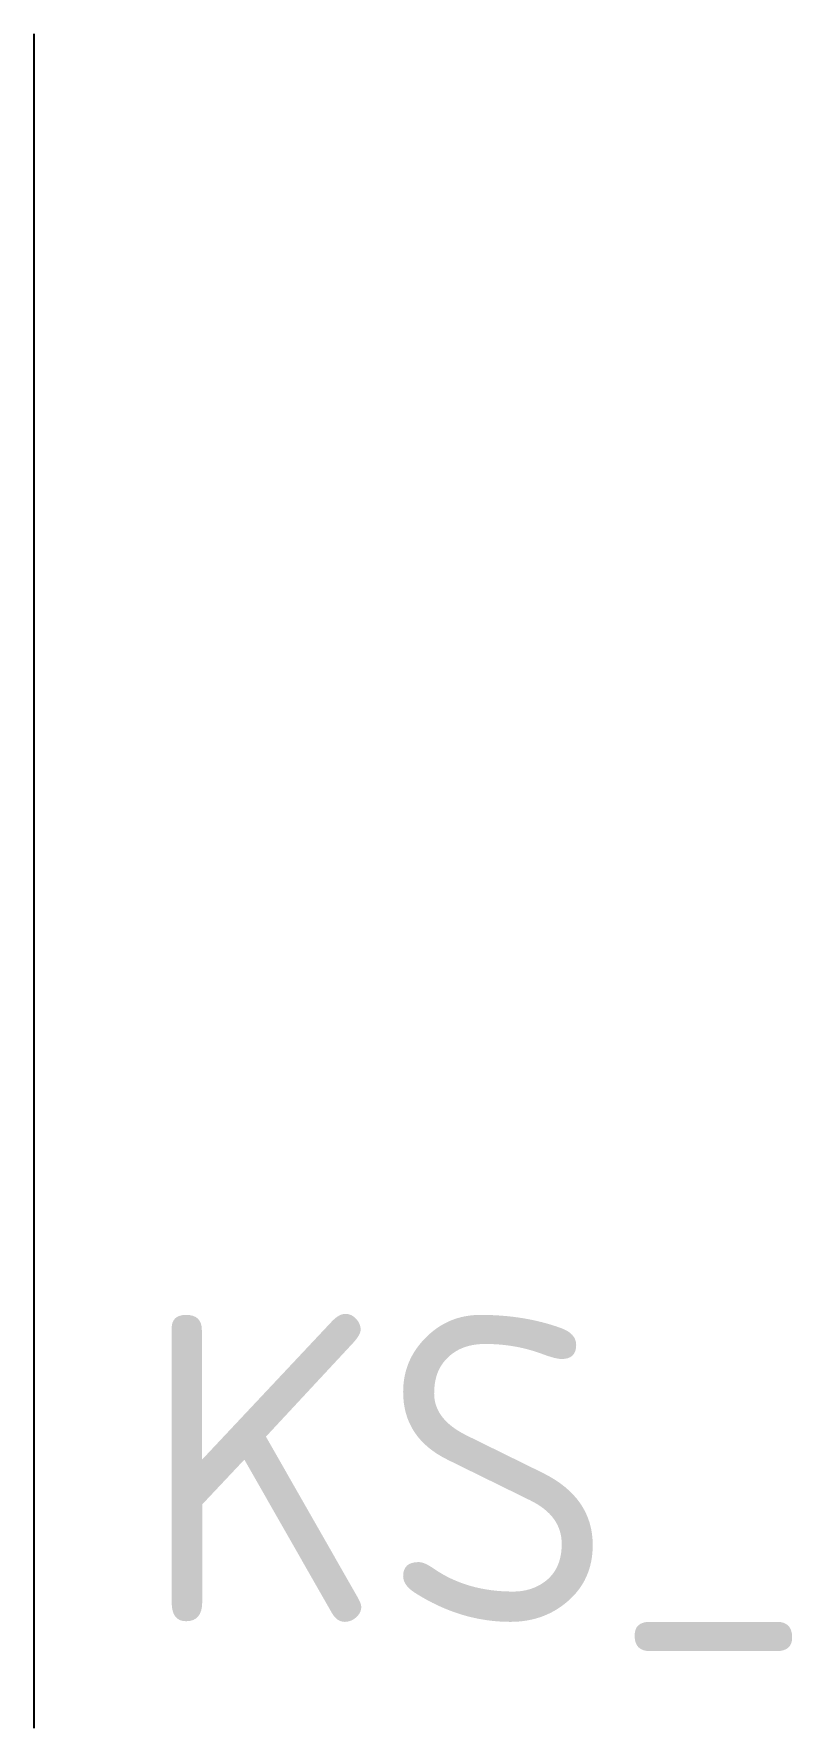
# Model space of a CAD drawing. Header units: metres. Extents: x 0 to 0.64, y -0.72 to 0.72.
import ezdxf

# ---------------------------------------------------------------- set-up
doc = ezdxf.new("R2010")
doc.units = ezdxf.units.M
doc.styles.add('NLCS-ISO', font='NLCS-ISO.ttf')

msp = doc.modelspace()

# ---------------------------------------------------------------- linework, layer by layer
msp.add_line((0.0001, 0.7175), (0.0001, -0.7175))

# ---------------------------------------------------------------- texts
at = {"style": 'NLCS-ISO'}
msp.add_text('KS_', height=0.26, dxfattribs=at).set_placement((0.0901, -0.6275))

doc.saveas('drawing.dxf')
